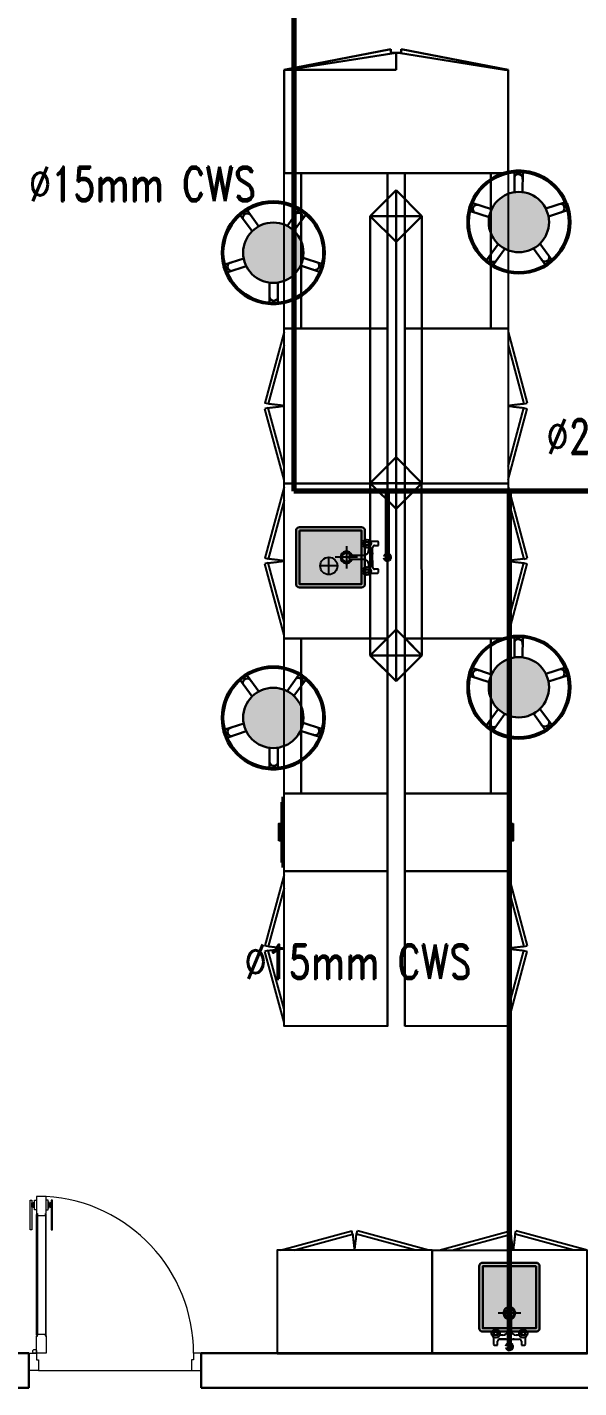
# Model space of a CAD drawing. Extents: x 800 to 995, y 398 to 804.
# Drawn here: x 902.31 to 905.51, y 673.93 to 681.83 of the extents above; entities that cross this region are included whole.
import ezdxf

# ---------------------------------------------------------------- set-up
doc = ezdxf.new("R2010")
doc.units = 0
doc.header["$MEASUREMENT"] = 0
doc.linetypes.add('ACAD_ISO02W100', pattern=[15, 12, -3])
doc.linetypes.add('DASHED', pattern=[19.05, 12.7, -6.35])
doc.layers.get('0').update_dxf_attribs({"color": 252, "linetype": 'CONTINUOUS', "lineweight": 30})
for name, color, linetype in [('-FUR', 252, 'CONTINUOUS'), ('LAYER8', 3, 'CONTINUOUS'), ('SAN', 2, 'CONTINUOUS')]:
    doc.layers.add(name, color=color, linetype=linetype)
for name, color, linetype, lineweight in [('DOOR', 30, 'CONTINUOUS', 9), ('P-C-WATER', 5, 'CONTINUOUS', 70), ('P-TEXT', 1, 'CONTINUOUS', 25), ('Wall', 252, 'CONTINUOUS', 30)]:
    doc.layers.add(name, color=color, linetype=linetype, lineweight=lineweight)
doc.styles.add('ROMANC', font='romand.shx')

# ---------------------------------------------------------------- blocks, each defined once
blk = doc.blocks.new('YY5Y5')
at = {"layer": 'SAN', "color": 1}
for p, q in [((433.83, 542.04), (433.83, 538.56)), ((435.73, 542.41), (434.2, 542.41)), ((435.73, 540.55), (435.73, 542.41)), ((447.16, 542.41), (447.16, 540.55)), ((448.69, 542.41), (447.16, 542.41)), ((449.07, 538.56), (449.07, 542.04)), ((434.16, 537.56), (433.7, 538.02)), ((434.16, 536.15), (433.7, 535.69)), ((435.58, 537.56), (436.04, 538.02)), ((435.58, 536.15), (436.04, 535.69)), ((436.72, 537.65), (438.25, 537.65)), ((446.18, 539.55), (436.73, 539.55)), ((440.5, 535.4), (440.5, 528.74)), ((442.4, 528.74), (442.4, 535.4)), ((443.04, 539.55), (446.16, 539.55)), ((444.65, 537.65), (446.18, 537.65)), ((447.32, 537.56), (446.86, 538.02)), ((447.32, 536.15), (446.86, 535.69)), ((448.74, 537.56), (449.2, 538.02)), ((448.74, 536.15), (449.2, 535.69)), ((440.87, 528.36), (442.03, 528.36))]:
    blk.add_line(p, q, dxfattribs=at)
at = {"layer": 'SAN', "color": 1, "linetype": 'Continuous'}
blk.add_line((439.23, 539.55), (439.86, 539.55), dxfattribs=at)
at = {"layer": 'SAN', "color": 2, "linetype": 'DASHED'}
for points in [[(441.45, 532.42), (441.45, 521.63)], [(436.06, 527.03), (446.84, 527.03)]]:
    blk.add_lwpolyline(points, dxfattribs=at)
at = {"layer": 'SAN', "color": 1}
for centre, radius in [((434.87, 536.85), 2), ((434.87, 536.85), 1), ((434.87, 536.85), 0.8), ((448.03, 536.85), 2), ((448.03, 536.85), 1), ((448.03, 536.85), 0.8)]:
    blk.add_circle(centre, radius, dxfattribs=at)
for centre, radius, start, end in [((434.2, 542.04), 0.375, 90, 180), ((448.69, 542.04), 0.375, 0, 90), ((436.73, 540.55), 1, 180, 270), ((438.25, 535.4), 2.25, 0, 90), ((444.65, 535.4), 2.25, 90, 180), ((446.16, 540.55), 1, 270, 0), ((441.45, 527.03), 2.86, 109.43194, 70.56806), ((441.45, 527.03), 2.08, 117.27647, 62.72353), ((440.87, 528.74), 0.375, 180, 270), ((442.03, 528.74), 0.375, 270, 360)]:
    blk.add_arc(centre, radius, start, end, dxfattribs=at)
blk = doc.blocks.new('fd')
at = {"layer": '-FUR'}
h = blk.add_hatch(color=254, dxfattribs=at)
h.paths.add_polyline_path([(1322.6636, 576.6994), (1322.3536, 576.6994), (1322.3536, 577.0594), (1322.6636, 577.0594)], flags=16)
edge = h.paths.add_edge_path()
edge.add_line((1322.6636, 576.6794), (1322.3536, 576.6794))
edge.add_arc((1322.3536, 576.6994), 0.02, 180, 270, ccw=False)
edge.add_line((1322.3336, 576.6994), (1322.3336, 577.0594))
edge.add_arc((1322.3536, 577.0594), 0.02, 90, 180, ccw=False)
edge.add_line((1322.3536, 577.0794), (1322.6636, 577.0794))
edge.add_arc((1322.6636, 577.0594), 0.02, 0, 90, ccw=False)
edge.add_line((1322.6836, 577.0594), (1322.6836, 576.6994))
edge.add_arc((1322.6636, 576.6994), 0.02, -90, 0, ccw=False)
blk.add_hatch(color=253, dxfattribs=at).paths.add_polyline_path([(1322.6636, 577.0594), (1322.6636, 576.6994), (1322.3536, 576.6994), (1322.3536, 577.0594)])
h = blk.add_hatch(color=251, dxfattribs=at)
h.paths.add_polyline_path([(1322.6337, 577.0294), (1322.6636, 577.0594), (1322.6636, 576.6994), (1322.6336, 576.7294)])
h.paths.add_polyline_path([(1322.6336, 576.7294), (1322.6636, 576.6994), (1322.3536, 576.6994), (1322.3836, 576.7294)])
h = blk.add_hatch(color=252, dxfattribs=at)
h.paths.add_polyline_path([(1322.3836, 577.0294), (1322.3536, 577.0594), (1322.6636, 577.0594), (1322.6337, 577.0294)])
h.paths.add_polyline_path([(1322.3836, 576.7294), (1322.3536, 576.6994), (1322.3536, 577.0594), (1322.3836, 577.0294)])
for p, q in [((1322.4784, 577.2056), (1322.0597, 577.2056)), ((1322.4784, 577.2056), (1322.9597, 577.2056)), ((1322.0597, 576.6056), (1322.5097, 576.6056)), ((1322.9597, 576.6056), (1322.5097, 576.6056))]:
    blk.add_line(p, q, dxfattribs=at)
at = {"layer": '-FUR', "linetype": 'ACAD_ISO02W100'}
for p, q in [((1322.0597, 577.2056), (1322.5097, 577.2056)), ((1322.9597, 577.2056), (1322.5097, 577.2056)), ((1322.0997, 576.6056), (1322.5133, 576.4948)), ((1322.177, 576.6056), (1322.5185, 576.5141)), ((1322.8824, 576.6056), (1322.541, 576.5141)), ((1322.9597, 576.6056), (1322.5462, 576.4948)), ((1322.5185, 576.5141), (1322.5133, 576.4948)), ((1322.541, 576.5141), (1322.5462, 576.4948))]:
    blk.add_line(p, q, dxfattribs=at)
for centre, start, end in [((1324.045, 576.3727), 171.26112, 174.70691), ((1321.0144, 576.3727), 5.29309, 8.73888)]:
    blk.add_arc(centre, 1.5331, start, end, dxfattribs=at)
for p, q in [((1322.0597, 577.2056), (1322.0597, 576.6056)), ((1322.9597, 577.2056), (1322.9597, 576.6056))]:
    blk.add_line(p, q)
blk.add_lwpolyline([(1322.6636, 576.6794), (1322.3536, 576.6794, -0.414214), (1322.3336, 576.6994), (1322.3336, 577.0594, -0.414214), (1322.3536, 577.0794), (1322.6636, 577.0794, -0.414214), (1322.6836, 577.0594), (1322.6836, 576.6994, -0.414214)], format="xyb", close=True)
blk.add_lwpolyline([(1322.6636, 576.6794), (1322.3536, 576.6794, -0.414214), (1322.3336, 576.6994), (1322.3336, 577.0594, -0.414214), (1322.3536, 577.0794), (1322.6636, 577.0794, -0.414214), (1322.6836, 577.0594), (1322.6836, 576.6994, -0.414214)], format="xyb", close=True)
blk.add_lwpolyline([(1322.6636, 576.6994), (1322.3536, 576.6994), (1322.3536, 577.0594), (1322.6636, 577.0594)], close=True)
at = {"extrusion": (0, 0, -1), "xscale": 0.0121000000000322, "yscale": 0.0121000000000322, "zscale": -0.0121}
blk.add_blockref('YY5Y5', (-1327.8502, 570.5947), dxfattribs=at)
blk = doc.blocks.new('juy')
blk.add_line((1322.9597, 577.2056), (1322.9597, 576.6056))
blk.add_blockref('fd', (0, 0))
blk = doc.blocks.new('vfd')
at = {"layer": '-FUR'}
h = blk.add_hatch(color=254, dxfattribs=at)
h.paths.add_polyline_path([(1316.635, 565.8296), (1316.635, 566.1396), (1316.275, 566.1396), (1316.275, 565.8296)], flags=16)
edge = h.paths.add_edge_path()
edge.add_line((1316.655, 565.8296), (1316.655, 566.1396))
edge.add_ellipse((1316.635, 566.1396), major_axis=(-0.0141, -0.0141), ratio=1, start_angle=135, end_angle=225)
edge.add_line((1316.635, 566.1596), (1316.275, 566.1596))
edge.add_ellipse((1316.275, 566.1396), major_axis=(-0.0141, -0.0141), ratio=1, start_angle=225, end_angle=315)
edge.add_line((1316.255, 566.1396), (1316.255, 565.8296))
edge.add_ellipse((1316.275, 565.8296), major_axis=(0.0141, -0.0141), ratio=1, start_angle=225, end_angle=315)
edge.add_line((1316.275, 565.8096), (1316.635, 565.8096))
edge.add_ellipse((1316.635, 565.8296), major_axis=(0.0141, -0.0141), ratio=1, start_angle=-45, end_angle=45)
blk.add_hatch(color=253, dxfattribs=at).paths.add_polyline_path([(1316.275, 565.8296), (1316.635, 565.8296), (1316.635, 566.1396), (1316.275, 566.1396)])
h = blk.add_hatch(color=251, dxfattribs=at)
h.paths.add_polyline_path([(1316.305, 565.8596), (1316.275, 565.8296), (1316.635, 565.8296), (1316.605, 565.8596)])
h.paths.add_polyline_path([(1316.605, 565.8596), (1316.635, 565.8296), (1316.635, 566.1396), (1316.605, 566.1096)])
h = blk.add_hatch(color=252, dxfattribs=at)
h.paths.add_polyline_path([(1316.305, 566.1096), (1316.275, 566.1396), (1316.275, 565.8296), (1316.305, 565.8596)])
h.paths.add_polyline_path([(1316.605, 566.1096), (1316.635, 566.1396), (1316.275, 566.1396), (1316.305, 566.1096)])
blk.add_lwpolyline([(1316.655, 565.8296), (1316.655, 566.1396, 0.414214), (1316.635, 566.1596), (1316.275, 566.1596, 0.414214), (1316.255, 566.1396), (1316.255, 565.8296, 0.414214), (1316.275, 565.8096), (1316.635, 565.8096, 0.414214)], format="xyb", close=True)
blk.add_lwpolyline([(1316.655, 565.8296), (1316.655, 566.1396, 0.414214), (1316.635, 566.1596), (1316.275, 566.1596, 0.414214), (1316.255, 566.1396), (1316.255, 565.8296, 0.414214), (1316.275, 565.8096), (1316.635, 565.8096, 0.414214)], format="xyb", close=True)
blk.add_lwpolyline([(1316.635, 565.8296), (1316.635, 566.1396), (1316.275, 566.1396), (1316.275, 565.8296)], close=True)
at = {"layer": 'LAYER8'}
for p, q in [((1316.465, 566.0846), (1316.465, 565.9846)), ((1316.415, 566.0346), (1316.515, 566.0346))]:
    blk.add_line(p, q, dxfattribs=at)
blk.add_circle((1316.465, 566.0346), 0.05, dxfattribs=at)
at = {"xscale": 0.0121, "yscale": 0.0121, "zscale": 0.0121, "rotation": 89.99999999999997}
blk.add_blockref('YY5Y5', (1322.7397, 560.6431), dxfattribs=at)

msp = doc.modelspace()

# ---------------------------------------------------------------- hatches: boundary and pattern name
h = msp.add_hatch(color=256)
h.set_gradient(color1=(132, 132, 132), name='SPHERICAL')
h.paths.add_polyline_path([(904.9841, 680.698, 1), (905.3341, 680.698, 1)])
h = msp.add_hatch(color=256)
h.set_gradient(color1=(132, 132, 132), name='SPHERICAL')
h.paths.add_polyline_path([(903.9089, 680.52, 1), (903.5589, 680.52, 1)])
h = msp.add_hatch(color=256)
h.set_gradient(color1=(132, 132, 132), name='SPHERICAL')
h.paths.add_polyline_path([(904.9841, 677.998, 1), (905.3341, 677.998, 1)])
h = msp.add_hatch(color=256)
h.set_gradient(color1=(132, 132, 132), name='SPHERICAL')
h.paths.add_polyline_path([(903.9089, 677.82, 1), (903.5589, 677.82, 1)])

# ---------------------------------------------------------------- linework, layer by layer
at = {"layer": '-FUR', "linetype": 'ACAD_ISO02W100'}
for p, q in [((903.7965, 680.081), (903.7965, 680.981)), ((905.0965, 680.981), (905.0965, 680.081)), ((903.7965, 680.061), (903.6857, 679.6474)), ((904.3965, 680.081), (904.3965, 679.181)), ((904.4965, 679.181), (904.4965, 680.081)), ((905.0965, 680.061), (905.2073, 679.6474)), ((903.7965, 679.9837), (903.705, 679.6422)), ((905.0965, 679.9837), (905.188, 679.6422)), ((903.705, 679.6422), (903.6857, 679.6474)), ((903.705, 679.6197), (903.6857, 679.6145)), ((903.7965, 679.201), (903.6857, 679.6145)), ((903.7965, 679.2783), (903.705, 679.6197)), ((905.0965, 679.2783), (905.188, 679.6197)), ((905.0965, 679.201), (905.2073, 679.6145)), ((905.188, 679.6422), (905.2073, 679.6474)), ((905.188, 679.6197), (905.2073, 679.6145)), ((903.7965, 679.161), (903.6857, 678.7474)), ((904.3965, 679.181), (904.3965, 678.281)), ((904.4965, 678.281), (904.4965, 679.181)), ((905.0965, 679.161), (905.2073, 678.7474)), ((903.7965, 679.0837), (903.705, 678.7422)), ((905.0965, 679.0837), (905.188, 678.7422)), ((903.705, 678.7422), (903.6857, 678.7474)), ((905.188, 678.7422), (905.2073, 678.7474)), ((903.705, 678.7197), (903.6857, 678.7145)), ((903.7965, 678.301), (903.6857, 678.7145)), ((903.7965, 678.3783), (903.705, 678.7197)), ((905.0965, 678.3783), (905.188, 678.7197)), ((905.0965, 678.301), (905.2073, 678.7145)), ((905.188, 678.7197), (905.2073, 678.7145)), ((903.7965, 677.381), (903.7965, 678.281)), ((905.0965, 678.281), (905.0965, 677.381)), ((904.3965, 676.931), (904.3965, 677.381)), ((904.4965, 677.381), (904.4965, 676.931)), ((904.3965, 676.931), (904.3965, 676.031)), ((904.4965, 676.031), (904.4965, 676.931)), ((903.7965, 676.911), (903.6857, 676.4974)), ((905.0965, 676.911), (905.2073, 676.4974)), ((903.7965, 676.8337), (903.705, 676.4922)), ((905.0965, 676.8337), (905.188, 676.4922)), ((903.705, 676.4922), (903.6857, 676.4974)), ((903.705, 676.4697), (903.6857, 676.4645)), ((903.7965, 676.051), (903.6857, 676.4645)), ((903.7965, 676.1283), (903.705, 676.4697)), ((905.0965, 676.1283), (905.188, 676.4697)), ((905.0965, 676.051), (905.2073, 676.4645)), ((905.188, 676.4922), (905.2073, 676.4974)), ((905.188, 676.4697), (905.2073, 676.4645)), ((903.7756, 674.731), (904.1892, 674.8418)), ((903.8529, 674.731), (904.1944, 674.8225)), ((904.1944, 674.8225), (904.1892, 674.8418)), ((904.2169, 674.8225), (904.222, 674.8418)), ((904.5583, 674.731), (904.2169, 674.8225)), ((904.6356, 674.731), (904.222, 674.8418)), ((903.7556, 674.131), (904.6556, 674.131))]:
    msp.add_line(p, q, dxfattribs=at)
at = {"layer": '-FUR'}
for p, q in [((903.7815, 676.981), (903.7815, 677.331)), ((903.7865, 676.951), (903.7865, 677.361)), ((905.1065, 677.361), (905.1065, 676.951)), ((905.1115, 677.331), (905.1115, 676.981))]:
    msp.add_line(p, q, dxfattribs=at)
for points in [[(904.3965, 680.081), (904.3965, 679.181), (903.7965, 679.181), (903.7965, 680.081)], [(904.4965, 679.181), (904.4965, 680.081), (905.0965, 680.081), (905.0965, 679.181)], [(904.3965, 679.181), (904.3965, 678.281), (903.7965, 678.281), (903.7965, 679.181)], [(904.4965, 678.281), (904.4965, 679.181), (905.0965, 679.181), (905.0965, 678.281)], [(903.7965, 676.931), (903.7965, 677.381), (904.3965, 677.381), (904.3965, 676.931)], [(905.0965, 677.381), (905.0965, 676.931), (904.4965, 676.931), (904.4965, 677.381)], [(904.3965, 676.931), (904.3965, 676.031), (903.7965, 676.031), (903.7965, 676.931)], [(904.4965, 676.031), (904.4965, 676.931), (905.0965, 676.931), (905.0965, 676.031)], [(903.7556, 674.131), (904.6556, 674.131), (904.6556, 674.731), (903.7556, 674.731)]]:
    msp.add_lwpolyline(points, close=True, dxfattribs=at)
at = {"layer": '-FUR', "color": 1}
for points in [[(903.7665, 677.106), (903.7665, 677.206), (903.7765, 677.206), (903.7765, 677.106)], [(905.1265, 677.206), (905.1265, 677.106), (905.1165, 677.106), (905.1165, 677.206)]]:
    msp.add_lwpolyline(points, close=True, dxfattribs=at)
at = {"layer": '-FUR', "linetype": 'ACAD_ISO02W100'}
for centre, start, end in [((903.5636, 678.1157), 81.26112, 84.70691), ((903.5636, 681.1463), 275.29309, 278.73888), ((905.3294, 678.1157), 95.29309, 98.73888), ((905.3294, 681.1463), 261.26112, 264.70691), ((903.5636, 677.2157), 81.26112, 84.70691), ((905.3294, 677.2157), 95.29309, 98.73888), ((903.5636, 680.2463), 275.29309, 278.73888), ((905.3294, 680.2463), 261.26112, 264.70691), ((903.5636, 674.9657), 81.26112, 84.70691), ((903.5636, 677.9963), 275.29309, 278.73888), ((905.3294, 674.9657), 95.29309, 98.73888), ((905.3294, 677.9963), 261.26112, 264.70691), ((905.7209, 674.9639), 185.29309, 188.73888), ((902.6903, 674.9639), 351.26112, 354.70691)]:
    msp.add_arc(centre, 1.5331, start, end, dxfattribs=at)
for p, q in [((903.7965, 681.581), (904.4165, 681.701)), ((903.8165, 681.581), (904.4465, 681.681)), ((904.4165, 681.681), (904.4165, 681.701)), ((904.4465, 681.681), (904.4165, 681.681)), ((904.4465, 681.581), (904.4465, 681.681)), ((904.4465, 681.681), (904.4765, 681.681)), ((905.0765, 681.581), (904.4615, 681.681)), ((904.4765, 681.681), (904.4765, 681.701)), ((905.0965, 681.581), (904.4765, 681.701)), ((903.7965, 680.981), (903.7965, 681.581)), ((903.7965, 681.581), (904.4465, 681.581)), ((903.7965, 681.581), (903.8165, 681.581)), ((905.0965, 681.581), (905.0765, 681.581)), ((905.0965, 681.581), (905.0965, 680.981)), ((903.7965, 680.981), (905.0965, 680.981)), ((904.3965, 680.981), (903.7965, 680.981)), ((903.7965, 680.981), (903.8965, 680.981)), ((903.8965, 680.981), (903.8965, 680.081)), ((904.3965, 680.081), (904.3965, 680.981)), ((905.0965, 680.981), (904.4965, 680.981)), ((904.4965, 680.981), (904.4965, 680.081)), ((904.9965, 680.081), (904.9965, 680.981)), ((905.1334, 680.8711), (905.133, 680.9844)), ((905.1713, 680.9971), (905.1438, 680.997)), ((905.1808, 680.8717), (905.1813, 680.9871)), ((904.4468, 680.8828), (904.2968, 680.7328)), ((904.4468, 679.1828), (904.4468, 680.8828)), ((904.4468, 680.7328), (904.4468, 680.8828)), ((904.4468, 680.8828), (904.5968, 680.7328)), ((904.8785, 680.802), (904.8701, 680.7758)), ((905.0007, 680.7723), (904.8911, 680.8085)), ((905.3158, 680.776), (905.4234, 680.8114)), ((905.4473, 680.7789), (905.4387, 680.805)), ((903.6114, 680.6449), (903.5444, 680.7364)), ((903.568, 680.7691), (903.5458, 680.7528)), ((903.6494, 680.6732), (903.582, 680.7669)), ((903.8149, 680.6751), (903.8811, 680.767)), ((903.8535, 680.6477), (903.9218, 680.7408)), ((903.9195, 680.7548), (903.8972, 680.7708)), ((904.5968, 680.7328), (904.2968, 680.7328)), ((904.2968, 680.7328), (904.2968, 679.1828)), ((904.4468, 680.5828), (904.2968, 680.7328)), ((904.2968, 680.7328), (904.5968, 680.7328)), ((904.4468, 680.7328), (904.4468, 680.5828)), ((904.5968, 680.7328), (904.4468, 680.5828)), ((904.5968, 679.1828), (904.5968, 680.7328)), ((904.9866, 680.7271), (904.8787, 680.7617)), ((905.331, 680.731), (905.4409, 680.7662)), ((904.3965, 676.031), (904.3965, 680.633)), ((904.4468, 680.5828), (904.4468, 679.7328)), ((904.4965, 680.6325), (904.4965, 676.031)), ((905.0395, 680.5703), (904.9712, 680.4772)), ((905.2817, 680.5731), (905.3486, 680.4817)), ((903.5621, 680.487), (903.4521, 680.4518)), ((903.9065, 680.4909), (904.0144, 680.4563)), ((905.0782, 680.5429), (905.0119, 680.451)), ((905.2436, 680.5448), (905.3111, 680.4511)), ((903.4457, 680.4391), (903.4543, 680.413)), ((903.5772, 680.4421), (903.4696, 680.4067)), ((903.8923, 680.4457), (904.002, 680.4095)), ((904.0146, 680.416), (904.023, 680.4422)), ((904.9735, 680.4633), (904.9958, 680.4472)), ((905.3251, 680.449), (905.3472, 680.4652)), ((903.7122, 680.3463), (903.7117, 680.2309)), ((903.7596, 680.3469), (903.76, 680.2336)), ((903.7217, 680.2209), (903.7492, 680.221)), ((903.7965, 680.081), (904.3965, 680.081)), ((904.4965, 680.081), (905.0965, 680.081)), ((905.0965, 680.081), (904.9965, 680.081)), ((904.4468, 679.3328), (904.2968, 679.1828)), ((904.4468, 679.1828), (904.4468, 679.3328)), ((904.4468, 679.3328), (904.5968, 679.1828)), ((904.5968, 679.1828), (904.2968, 679.1828)), ((904.4468, 679.0328), (904.2968, 679.1828)), ((904.2968, 679.1828), (904.5968, 679.1828)), ((904.2968, 679.1828), (904.2968, 678.1828)), ((904.4965, 679.181), (904.4465, 679.181)), ((904.4468, 679.1828), (904.4468, 679.0328)), ((904.5968, 679.1828), (904.4468, 679.0328)), ((904.5968, 678.1828), (904.595, 679.181)), ((904.4468, 679.0328), (904.4468, 678.1828)), ((904.3965, 678.281), (903.7965, 678.281)), ((903.7965, 678.281), (903.8965, 678.281)), ((903.8965, 678.281), (903.8965, 677.381)), ((904.4468, 678.3328), (904.2968, 678.1828)), ((904.4468, 678.3328), (904.2968, 678.1828)), ((904.3965, 678.2825), (904.2968, 678.1828)), ((904.3965, 677.381), (904.3965, 678.281)), ((904.5968, 678.1828), (904.4468, 678.3328)), ((904.4468, 678.1828), (904.4468, 678.3328)), ((904.5968, 678.1828), (904.4468, 678.3328)), ((905.0965, 678.281), (904.4965, 678.281)), ((904.4965, 678.281), (904.4965, 677.381)), ((904.4985, 678.281), (904.5968, 678.1828)), ((904.9965, 677.381), (904.9965, 678.281)), ((905.1334, 678.1711), (905.133, 678.2844)), ((905.1713, 678.2971), (905.1438, 678.297)), ((905.1808, 678.1717), (905.1813, 678.2871)), ((904.2968, 678.1828), (904.5968, 678.1828)), ((904.4468, 678.0328), (904.2968, 678.1828)), ((904.2968, 678.1828), (904.5968, 678.1828)), ((904.4468, 678.1828), (904.2968, 678.1828)), ((904.2968, 678.1828), (904.4468, 678.1828)), ((904.4468, 678.0328), (904.2968, 678.1828)), ((904.2968, 678.1828), (904.5968, 678.1828)), ((904.2968, 678.1828), (904.5968, 678.1828)), ((904.2968, 678.1828), (904.3965, 678.083)), ((904.5968, 678.1828), (904.4468, 678.0328)), ((904.4468, 678.1828), (904.5968, 678.1828)), ((904.4468, 678.1828), (904.4468, 678.0328)), ((904.5968, 678.1828), (904.4468, 678.0328)), ((904.4965, 678.0825), (904.5968, 678.1828)), ((905.0007, 678.0723), (904.8911, 678.1085)), ((905.3158, 678.076), (905.4234, 678.1114)), ((903.6114, 677.9449), (903.5444, 678.0364)), ((903.568, 678.0691), (903.5458, 678.0528)), ((903.6494, 677.9732), (903.582, 678.0669)), ((903.8149, 677.9751), (903.8811, 678.067)), ((903.8535, 677.9477), (903.9218, 678.0408)), ((903.9195, 678.0548), (903.8972, 678.0708)), ((904.8785, 678.102), (904.8701, 678.0758)), ((904.9866, 678.0271), (904.8787, 678.0617)), ((905.331, 678.031), (905.4409, 678.0662)), ((905.4473, 678.0789), (905.4387, 678.105)), ((905.0395, 677.8703), (904.9712, 677.7772)), ((905.2817, 677.8731), (905.3486, 677.7817)), ((903.9065, 677.7909), (904.0144, 677.7563)), ((905.0782, 677.8429), (905.0119, 677.751)), ((905.2436, 677.8448), (905.3111, 677.7511)), ((903.4457, 677.7391), (903.4543, 677.713)), ((903.5621, 677.787), (903.4521, 677.7518)), ((903.5772, 677.7421), (903.4696, 677.7067)), ((903.8923, 677.7457), (904.002, 677.7095)), ((904.0146, 677.716), (904.023, 677.7422)), ((904.9735, 677.7633), (904.9958, 677.7472)), ((905.3251, 677.749), (905.3472, 677.7652)), ((903.7122, 677.6463), (903.7117, 677.5309)), ((903.7596, 677.6469), (903.76, 677.5336)), ((903.7217, 677.5209), (903.7492, 677.521)), ((903.7965, 677.381), (904.3965, 677.381)), ((904.4965, 677.381), (905.0965, 677.381)), ((905.0965, 677.381), (904.9965, 677.381))]:
    msp.add_line(p, q)
for centre, radius in [((905.1591, 680.698), 0.299), ((905.1591, 680.698), 0.29), ((905.1591, 680.698), 0.175), ((903.7339, 680.52), 0.299), ((903.7339, 680.52), 0.29), ((903.7339, 680.52), 0.175), ((905.1591, 677.998), 0.299), ((905.1591, 677.998), 0.29), ((903.7339, 677.82), 0.299), ((903.7339, 677.82), 0.29), ((905.1591, 677.998), 0.175), ((903.7339, 677.82), 0.175)]:
    msp.add_circle(centre, radius)
for centre, radius, start, end in [((905.1461, 680.9841), 0.0131, 100.27962, 178.34598), ((905.1561, 680.9516), 0.025, 348.82483, 157.06505), ((905.1713, 680.9871), 0.01, 0.20885, 90.20885), ((904.888, 680.799), 0.01, 72.20885, 162.20885), ((904.917, 680.7735), 0.025, 60.82483, 229.06505), ((905.3994, 680.7792), 0.025, 276.82483, 85.06505), ((905.4271, 680.7988), 0.0131, 28.27962, 106.34598), ((903.5553, 680.7438), 0.0131, 136.27962, 214.34598), ((903.5824, 680.7234), 0.025, 24.82483, 193.06505), ((903.5739, 680.761), 0.01, 36.20885, 126.20885), ((903.8805, 680.7269), 0.025, 312.82483, 121.06505), ((903.8915, 680.759), 0.0131, 64.27962, 142.34598), ((903.9137, 680.7467), 0.01, 324.20885, 54.20885), ((904.8831, 680.7741), 0.0131, 172.27962, 250.34598), ((905.4378, 680.7757), 0.01, 288.20885, 18.20885), ((904.9794, 680.4714), 0.01, 144.20885, 234.20885), ((905.0125, 680.4911), 0.025, 132.82483, 301.06505), ((905.3106, 680.4946), 0.025, 204.82483, 13.06505), ((905.3378, 680.4743), 0.0131, 316.27962, 34.34598), ((903.4552, 680.4423), 0.01, 108.20885, 198.20885), ((903.4659, 680.4192), 0.0131, 208.27962, 286.34598), ((903.4936, 680.4388), 0.025, 96.82483, 265.06505), ((903.976, 680.4445), 0.025, 240.82483, 49.06505), ((904.005, 680.4191), 0.01, 252.20885, 342.20885), ((904.01, 680.444), 0.0131, 352.27962, 70.34598), ((905.0015, 680.459), 0.0131, 244.27962, 322.34598), ((905.3191, 680.457), 0.01, 216.20885, 306.20885), ((903.7369, 680.2664), 0.025, 168.82483, 337.06505), ((903.7217, 680.2309), 0.01, 180.20885, 270.20885), ((903.7469, 680.234), 0.0131, 280.27962, 358.34598), ((905.1461, 678.2841), 0.0131, 100.27962, 178.34598), ((905.1561, 678.2516), 0.025, 348.82483, 157.06505), ((905.1713, 678.2871), 0.01, 0.20885, 90.20885), ((904.888, 678.099), 0.01, 72.20885, 162.20885), ((905.4271, 678.0988), 0.0131, 28.27962, 106.34598), ((903.5553, 678.0438), 0.0131, 136.27962, 214.34598), ((903.5824, 678.0234), 0.025, 24.82483, 193.06505), ((903.5739, 678.061), 0.01, 36.20885, 126.20885), ((903.8805, 678.0269), 0.025, 312.82483, 121.06505), ((903.8915, 678.059), 0.0131, 64.27962, 142.34598), ((903.9137, 678.0467), 0.01, 324.20885, 54.20885), ((904.8831, 678.0741), 0.0131, 172.27962, 250.34598), ((904.917, 678.0735), 0.025, 60.82483, 229.06505), ((905.3994, 678.0792), 0.025, 276.82483, 85.06505), ((905.4378, 678.0757), 0.01, 288.20885, 18.20885), ((905.0125, 677.7911), 0.025, 132.82483, 301.06505), ((905.3106, 677.7946), 0.025, 204.82483, 13.06505), ((903.4552, 677.7423), 0.01, 108.20885, 198.20885), ((903.4659, 677.7192), 0.0131, 208.27962, 286.34598), ((903.4936, 677.7388), 0.025, 96.82483, 265.06505), ((903.976, 677.7445), 0.025, 240.82483, 49.06505), ((904.005, 677.7191), 0.01, 252.20885, 342.20885), ((904.01, 677.744), 0.0131, 352.27962, 70.34598), ((904.9794, 677.7714), 0.01, 144.20885, 234.20885), ((905.0015, 677.759), 0.0131, 244.27962, 322.34598), ((905.3191, 677.757), 0.01, 216.20885, 306.20885), ((905.3378, 677.7743), 0.0131, 316.27962, 34.34598), ((903.7369, 677.5664), 0.025, 168.82483, 337.06505), ((903.7217, 677.5309), 0.01, 180.20885, 270.20885), ((903.7469, 677.534), 0.0131, 280.27962, 358.34598)]:
    msp.add_arc(centre, radius, start, end)
at = {"layer": 'DOOR', "color": 252}
for p, q in [((902.3595, 674.2371), (902.3595, 674.937)), ((902.3645, 674.937), (902.3645, 674.2371)), ((902.4112, 674.937), (902.4112, 674.2371)), ((902.4161, 674.2371), (902.4161, 674.937))]:
    msp.add_line(p, q, dxfattribs=at)
at = {"layer": 'DOOR', "color": 251}
msp.add_line((902.3712, 674.0316), (903.26, 674.0316), dxfattribs=at)
at = {"layer": 'DOOR', "color": 5}
for points in [[(902.3645, 674.9426), (902.3645, 674.9315), (902.4112, 674.9315), (902.4112, 674.9426), (902.4156, 674.9426), (902.4156, 675.0426), (902.4156, 675.0426), (902.3601, 675.0426), (902.3601, 674.9426)], [(902.3645, 674.2316), (902.3645, 674.2427), (902.4112, 674.2427), (902.4112, 674.2316), (902.4156, 674.2316), (902.4156, 674.1316), (902.4156, 674.1316), (902.3601, 674.1316), (902.3601, 674.2316)], [(902.3156, 674.0316), (902.3156, 674.1316), (902.3601, 674.1316), (902.3601, 674.0937), (902.3712, 674.0937), (902.3712, 674.0316)], [(903.3156, 674.0316), (903.3156, 674.1316), (903.271, 674.1316), (903.271, 674.0937), (903.2599, 674.0937), (903.26, 674.0316)]]:
    msp.add_lwpolyline(points, close=True, dxfattribs=at)
at = {"layer": 'DOOR', "color": 1}
for points in [[(902.3317, 674.848), (902.3236, 674.848), (902.3236, 675.0204), (902.3317, 675.0204)], [(902.3434, 675.0026), (902.337, 675.0026), (902.337, 674.9823), (902.3434, 674.9823)], [(902.4323, 675.0026), (902.4387, 675.0026), (902.4387, 674.9823), (902.4323, 674.9823)], [(902.444, 674.848), (902.452, 674.848), (902.452, 675.0204), (902.444, 675.0204)]]:
    msp.add_lwpolyline(points, close=True, dxfattribs=at)
for points in [[(902.3317, 675.0023, -1), (902.337, 675.0023), (902.337, 675.0023), (902.337, 674.9826), (902.337, 674.9826, -1), (902.3317, 674.9826), (902.3317, 674.9826)], [(902.444, 675.0023, 1), (902.4387, 675.0023), (902.4387, 675.0023), (902.4387, 674.9826), (902.4387, 674.9826, 1), (902.444, 674.9826), (902.444, 674.9826)]]:
    msp.add_lwpolyline(points, format="xyb", close=True, dxfattribs=at)
for points in [[(902.3489, 674.9752), (902.3434, 674.9752), (902.3434, 675.0097), (902.3489, 675.0097)], [(902.3601, 674.9648), (902.3489, 674.9648), (902.3489, 675.0204), (902.3601, 675.0204)], [(902.4267, 674.9752), (902.4323, 674.9752), (902.4323, 675.0097), (902.4267, 675.0097)]]:
    msp.add_lwpolyline(points, dxfattribs=at)
at = {"layer": 'DOOR', "color": 5}
msp.add_lwpolyline([(902.4156, 674.9648), (902.4267, 674.9648), (902.4267, 675.0204), (902.4156, 675.0204)], dxfattribs=at)
for points in [[(902.3645, 674.9321), (902.3645, 674.9321, -1), (902.3645, 674.942)], [(902.4112, 674.9321), (902.4112, 674.9321, 1), (902.4112, 674.942)], [(902.3645, 674.2421), (902.3645, 674.2421, 1), (902.3645, 674.2322)], [(902.4112, 674.2421), (902.4112, 674.2421, -1), (902.4112, 674.2322)]]:
    msp.add_lwpolyline(points, format="xyb", close=True, dxfattribs=at)
msp.add_circle((902.3489, 674.1427), 0.0111, dxfattribs=at)
at = {"layer": 'DOOR', "color": 252}
msp.add_arc((902.3582, 674.1316), 0.9128, 360, 86.39768, dxfattribs=at)
at = {"layer": 'P-C-WATER', "linetype": 'Continuous'}
for p, q in [((903.854, 683.4561, -0.1), (903.854, 679.1362, -0.1)), ((911.2906, 679.1362), (903.854, 679.1362)), ((911.2906, 679.1362), (903.854, 679.1362)), ((904.3965, 678.7519), (904.3965, 679.1362)), ((905.1045, 674.1825), (905.1045, 679.1362))]:
    msp.add_line(p, q, dxfattribs=at)
at = {"layer": 'P-C-WATER', "linetype": 'ByBlock'}
for centre, start, end in [((904.3965, 678.7519), 0, 180), ((904.3965, 678.7519), 180, 0), ((905.1045, 674.17), 0, 180), ((905.1045, 674.17), 180, 0)]:
    msp.add_arc(centre, 0.0125, start, end, dxfattribs=at)
at = {"layer": 'Wall', "color": 252, "linetype": 'Continuous'}
for p, q in [((902.3156, 674.1316), (902.2156, 674.1316)), ((902.3156, 674.1316), (902.3156, 673.9316)), ((906.5166, 674.1315), (903.3156, 674.1315)), ((903.3156, 674.1315), (903.3156, 673.9316)), ((902.2154, 673.9316), (902.3156, 673.9316)), ((903.3156, 673.9313), (906.6806, 673.9313))]:
    msp.add_line(p, q, dxfattribs=at)

# ---------------------------------------------------------------- block references
at = {"rotation": 180}
msp.add_blockref('vfd', (2220.5209, 1244.7366), dxfattribs=at)
at = {"xscale": -1, "rotation": 180}
msp.add_blockref('juy', (-417.4041, 1251.3366), dxfattribs=at)

# ---------------------------------------------------------------- texts
at = {"layer": 'P-TEXT', "color": 41, "style": 'ROMANC', "width": 0.75}
for s, p in [('%%C15mm CWS', (902.3164, 680.8189, -0.1)), ('%%C20mm CWS', (905.3191, 679.3534)), ('%%C15mm CWS', (903.5668, 676.3044))]:
    msp.add_text(s, height=0.2, dxfattribs=at).set_placement(p)

doc.saveas('drawing.dxf')
